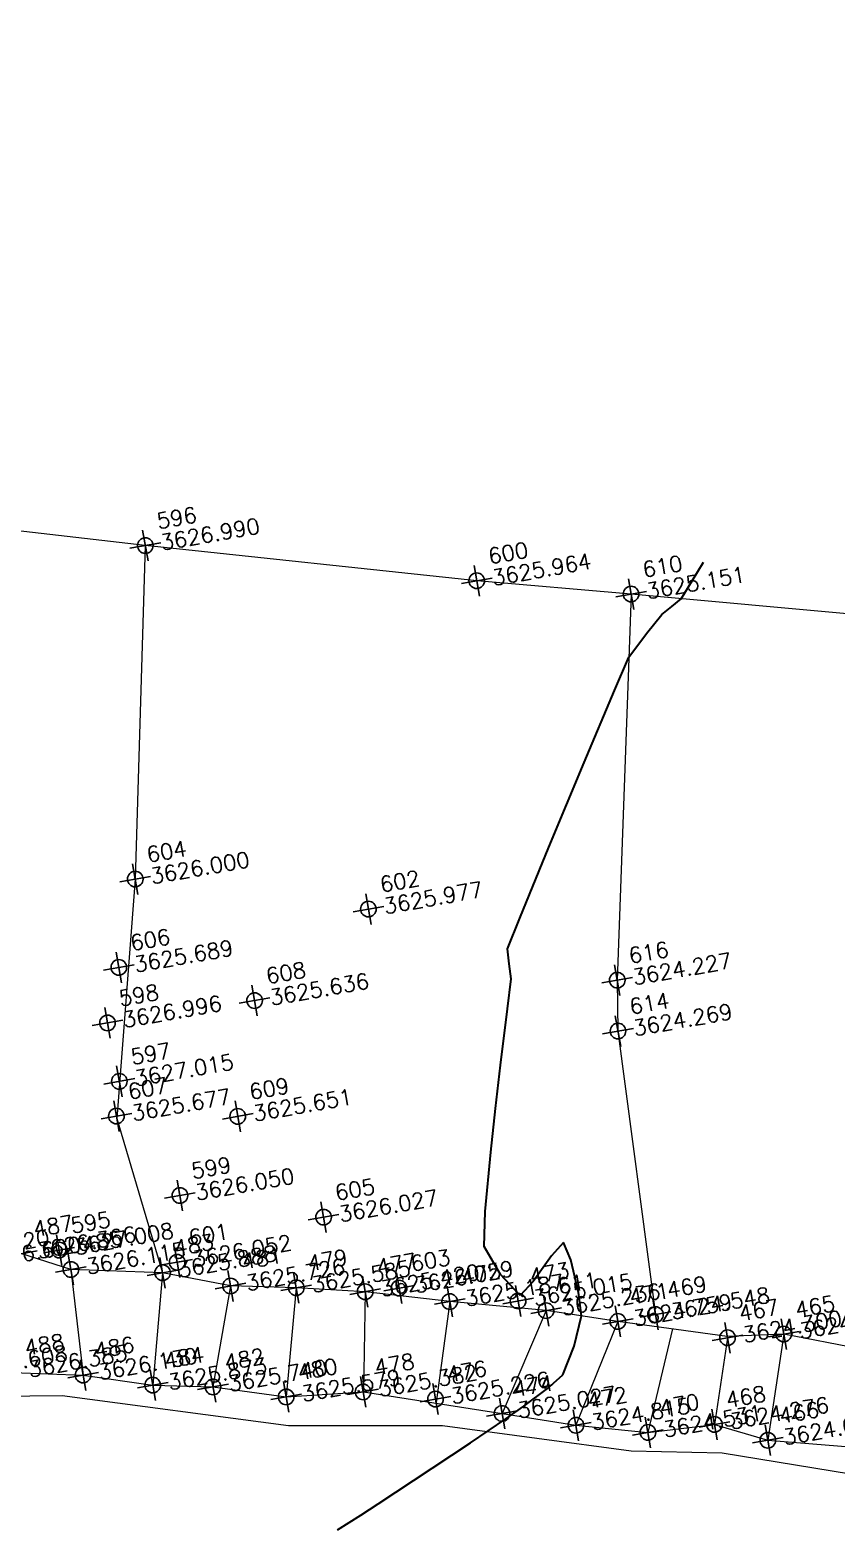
# Model space of a CAD drawing. Header units: millimetres. Extents: x 736950 to 738835, y 8500595 to 8502131.
# Drawn here: x 737860.46 to 737865.63, y 8501302.87 to 8501312.47 of the extents above; entities that cross this region are included whole.
import ezdxf

# ---------------------------------------------------------------- set-up
doc = ezdxf.new("R2010")
doc.units = ezdxf.units.MM
doc.layers.add('CONT-MJR', color=80, linetype='Continuous', lineweight=30)
doc.layers.add('pista', color=251, linetype='Continuous', lineweight=5)
doc.styles.add('5mm', font='arial.ttf', dxfattribs={"height": 3})

msp = doc.modelspace()

# ---------------------------------------------------------------- hatches: boundary and pattern name
at = {"layer": 'pista'}
h = msp.add_hatch(dxfattribs=at)
h.set_pattern_fill('HONEY', color=256, scale=3, angle=9.94991650582834, style=0)
h.set_pattern_definition([(9.94991650582834, (1479841.21072825, -18.49207214638591), (0.4979252195647159, 0.4170677100899267), [0.375, -0.75]), (129.9499165058283, (1479841.21072825, -18.49207214638591), (-0.6101538418184378, 0.222682034283025), [0.3749999999999999, -0.7499999999999998]), (69.94991650582834, (1479841.21072825, -18.49207214638591), (-0.112228622253722, 0.6397497443729518), [-0.75, 0.375])])
h.paths.add_polyline_path([(737744.7999806425, 8501250.923935566), (737743.4751223363, 8501250.754223157), (737756.465848178, 8501242.026572531), (737763.5739612179, 8501242.006896213), (737770.002546867, 8501243.455222024), (737769.8468594846, 8501244.342704736), (737763.4750639071, 8501242.907173423), (737756.7405500773, 8501242.925815564)])
h.paths.add_polyline_path([(737794.2809870465, 8501256.017245878), (737809.7820272583, 8501263.709828075), (737823.391616501, 8501273.483615467), (737837.0791595323, 8501280.557800073), (737851.5530432165, 8501285.77819753), (737870.8510758049, 8501293.050216693, -0.9976846880626209), (737871.0089264096, 8501292.63424804), (737865.2748787645, 8501289.581801567, 0.7845063948290762), (737866.1540430214, 8501286.121818589), (737883.2588851704, 8501291.348365877), (737897.4188924351, 8501296.516943583), (737903.2981396064, 8501301.44146652, -0.5512150924587264), (737904.1219025984, 8501301.177325813), (737906.855912117, 8501297.98174819, 0.5618964424650519), (737910.2738656431, 8501298.536066804), (737914.22079628, 8501308.558674501), (737925.6412323939, 8501300.72656757, 0.340189525830376), (737928.7023693406, 8501300.894137181), (737936.9171069289, 8501306.117412793, -0.358727273887905), (737938.1716059428, 8501305.962964654), (737943.1732157968, 8501301.051021611, 0.3417074120720416), (737946.0555081918, 8501300.709858142), (737955.8779356404, 8501307.072689936), (737971.8320576148, 8501314.464803053), (737988.5677626224, 8501323.411181662), (738023.1375471824, 8501336.282937778), (738044.4246208373, 8501357.728329657), (738061.4456776979, 8501362.208386911), (738078.9085143938, 8501363.070318012), (738112.0997810266, 8501372.051506756), (738118.6561313582, 8501373.365123207), (738128.3493353954, 8501376.976906104), (738155.2251721952, 8501366.826195797), (738176.6167526407, 8501363.543890122), (738193.8053773039, 8501353.328603027), (738204.7313956148, 8501340.877429372), (738207.705198212, 8501335.751671141), (738214.35685511, 8501331.742925933), (738229.9282901662, 8501313.374534177), (738233.5603594936, 8501308.186787868), (738234.53883727, 8501308.358438132), (738230.6417003467, 8501313.924784988), (738214.9478837823, 8501332.43754055), (738208.3676942562, 8501336.403214611), (738205.4657963786, 8501341.405035153), (738194.387784551, 8501354.029418997), (738176.9261677533, 8501364.406946706), (738155.4549153853, 8501367.70147717), (738128.3514754312, 8501377.93815071), (738118.4090486554, 8501374.233504975), (738111.8936108743, 8501372.928085677), (738078.7671659255, 8501363.964436961), (738061.3074614278, 8501363.102660457), (738043.958527311, 8501358.536303693), (738022.6381405202, 8501337.057350922), (737988.196920163, 8501324.233464561), (737971.4304040315, 8501315.270615296), (737955.4419368334, 8501307.862588815), (737945.5806043665, 8501301.47455489, -0.3391433520832071), (737943.8038299843, 8501301.693147572), (737938.8116631231, 8501306.59581691, 0.3560082385246841), (737936.4342009705, 8501306.876887502), (737928.158540546, 8501301.61487459, -0.3502196171718997), (737926.1502499409, 8501301.468794718), (737914.5128481541, 8501309.44969617, 0.4302069892023044), (737913.4330382891, 8501309.014522241), (737909.4507249827, 8501298.90206584, -0.5704007069138802), (737907.5397775185, 8501298.566836312), (737904.9064502402, 8501301.644734057, 0.4931454261128044), (737902.7202336333, 8501302.131411942), (737896.9620044216, 8501297.308254998), (737882.9728831241, 8501292.20205278), (737866.0373022418, 8501287.027224885, -0.7384715771871906), (737865.6977918843, 8501288.787355538), (737871.5108758068, 8501291.881875956, 0.9119586051647783), (737870.5337161538, 8501293.892406015), (737851.2416702455, 8501286.62264278), (737836.7183275839, 8501281.384406622), (737822.9200107896, 8501274.252970394), (737809.3164408724, 8501264.483505804), (737793.8201376351, 8501256.79327439), (737778.9884914039, 8501246.402265295), (737769.846859484, 8501244.34270474), (737770.0025468671, 8501243.455222024), (737779.3594973255, 8501245.563292695)])
h.paths.add_polyline_path([(738260.5182952256, 8501271.251537092), (738234.538837269, 8501308.358438132), (738233.56035949, 8501308.186787868), (738259.6897886079, 8501270.86568047), (738269.3749442189, 8501234.589470252), (738274.5057655985, 8501215.583008338), (738279.7983711922, 8501189.602392923), (738280.7089290785, 8501189.641305126), (738275.382018582, 8501215.790318219), (738270.2441657205, 8501234.822827347)])

# ---------------------------------------------------------------- linework, layer by layer
at = {"linetype": 'Continuous', "extrusion": (0.9849591664230046, 0.172787269436437, 0)}
for points, elevation in [([(8245949.474062788, 0), (8245949.274062788, 0)], 2195681.150162655), ([(8245948.885062789, 0), (8245948.685062788, 0)], 2195683.203162654), ([(8245948.630062788, 0), (8245948.430062787, 0)], 2195684.162162655), ([(8245947.381062787, 0), (8245947.181062788, 0)], 2195680.717162655), ([(8245946.934062786, 0), (8245946.734062787, 0)], 2195682.156162655), ([(8245946.842062786, 0), (8245946.642062784, 0)], 2195680.516162654), ([(8245946.210062788, 0), (8245946.010062788, 0)], 2195683.648162655), ([(8245946.483062787, 0), (8245946.283062789, 0)], 2195681.336162655), ([(8245946.505062787, 0), (8245946.305062789, 0)], 2195680.383162654), ([(8245945.888062784, 0), (8245945.688062786, 0)], 2195683.596162654), ([(8245946.123062789, 0), (8245945.923062788, 0)], 2195680.393162655), ([(8245945.907062787, 0), (8245945.707062789, 0)], 2195680.336162655), ([(8245945.771062788, 0), (8245945.571062787, 0)], 2195681.102162655), ([(8245945.336062787, 0), (8245945.136062788, 0)], 2195680.649162655), ([(8245945.040062787, 0), (8245944.840062787, 0)], 2195681.532162654), ([(8245945.125062784, 0), (8245944.925062787, 0)], 2195679.827162655), ([(8245944.918062788, 0), (8245944.718062789, 0)], 2195680.558162654), ([(8245944.990062786, 0), (8245944.790062785, 0)], 2195679.879162655), ([(8245944.868062787, 0), (8245944.668062787, 0)], 2195680.454162654), ([(8245944.709062786, 0), (8245944.509062788, 0)], 2195680.869162655), ([(8245944.625062786, 0), (8245944.425062786, 0)], 2195681.281162655), ([(8245944.524062787, 0), (8245944.324062788, 0)], 2195681.712162654), ([(8245944.509062787, 0), (8245944.309062789, 0)], 2195681.930162655), ([(8245944.368062787, 0), (8245944.168062788, 0)], 2195682.235162654), ([(8245944.296062787, 0), (8245944.096062788, 0)], 2195682.667162654), ([(8245944.204062788, 0), (8245944.004062787, 0)], 2195682.833162655), ([(8245944.057062787, 0), (8245943.857062788, 0)], 2195683.274162654), ([(8245944.058062785, 0), (8245943.858062788, 0)], 2195683.519162654), ([(8245943.832062786, 0), (8245943.632062786, 0)], 2195683.948162655), ([(8245943.793062789, 0), (8245943.593062787, 0)], 2195684.307162654), ([(8245944.310062787, 0), (8245944.110062787, 0)], 2195679.839162654), ([(8245944.170062787, 0), (8245943.970062787, 0)], 2195680.268162654), ([(8245944.092062786, 0), (8245943.892062788, 0)], 2195680.646162654), ([(8245943.948062786, 0), (8245943.748062789, 0)], 2195681.097162655), ([(8245943.894062787, 0), (8245943.694062788, 0)], 2195681.588162655), ([(8245943.769062785, 0), (8245943.569062787, 0)], 2195682.037162654), ([(8245943.604062788, 0), (8245943.404062789, 0)], 2195682.441162654), ([(8245943.448062787, 0), (8245943.248062788, 0)], 2195682.894162655), ([(8245943.323062786, 0), (8245943.123062789, 0)], 2195683.341162655), ([(8245943.300062787, 0), (8245943.100062787, 0)], 2195683.770162654), ([(8245943.141062786, 0), (8245942.941062787, 0)], 2195684.089162654)]:
    msp.add_lwpolyline(points, dxfattribs=dict(at, elevation=elevation))
at = {"linetype": 'Continuous', "extrusion": (-0.172787269436437, 0.9849591664230046, 0)}
for points, elevation in [([(-2195681.250162655, 0), (-2195681.050162654, 0)], 8245949.374062787), ([(-2195683.303162655, 0), (-2195683.103162655, 0)], 8245948.785062787), ([(-2195684.262162655, 0), (-2195684.062162655, 0)], 8245948.530062789), ([(-2195680.817162654, 0), (-2195680.617162655, 0)], 8245947.281062788), ([(-2195682.256162655, 0), (-2195682.056162655, 0)], 8245946.834062788), ([(-2195680.616162654, 0), (-2195680.416162654, 0)], 8245946.742062788), ([(-2195683.748162654, 0), (-2195683.548162654, 0)], 8245946.110062789), ([(-2195681.436162655, 0), (-2195681.236162655, 0)], 8245946.383062787), ([(-2195680.483162654, 0), (-2195680.283162653, 0)], 8245946.405062787), ([(-2195683.696162655, 0), (-2195683.496162655, 0)], 8245945.788062789), ([(-2195680.493162654, 0), (-2195680.293162654, 0)], 8245946.023062788), ([(-2195680.436162654, 0), (-2195680.236162655, 0)], 8245945.807062788), ([(-2195681.202162655, 0), (-2195681.002162654, 0)], 8245945.671062789), ([(-2195680.749162654, 0), (-2195680.549162654, 0)], 8245945.236062787), ([(-2195681.632162655, 0), (-2195681.432162655, 0)], 8245944.940062787), ([(-2195679.687162654, 0), (-2195679.487162655, 0)], 8245945.04406279), ([(-2195679.927162654, 0), (-2195679.727162655, 0)], 8245945.025062789), ([(-2195679.979162654, 0), (-2195679.779162655, 0)], 8245944.890062787), ([(-2195680.658162654, 0), (-2195680.458162655, 0)], 8245944.81806279), ([(-2195680.554162655, 0), (-2195680.354162654, 0)], 8245944.768062788), ([(-2195680.969162655, 0), (-2195680.769162654, 0)], 8245944.609062787), ([(-2195681.381162654, 0), (-2195681.181162654, 0)], 8245944.525062786), ([(-2195681.812162655, 0), (-2195681.612162654, 0)], 8245944.424062787), ([(-2195682.030162654, 0), (-2195681.830162654, 0)], 8245944.409062788), ([(-2195682.767162655, 0), (-2195682.567162654, 0)], 8245944.196062786), ([(-2195682.335162655, 0), (-2195682.135162654, 0)], 8245944.268062787), ([(-2195682.933162654, 0), (-2195682.733162655, 0)], 8245944.104062786), ([(-2195683.619162655, 0), (-2195683.419162654, 0)], 8245943.958062787), ([(-2195683.374162655, 0), (-2195683.174162655, 0)], 8245943.957062787), ([(-2195684.048162655, 0), (-2195683.848162654, 0)], 8245943.732062788), ([(-2195684.407162656, 0), (-2195684.207162655, 0)], 8245943.693062788), ([(-2195679.939162655, 0), (-2195679.739162655, 0)], 8245944.210062788), ([(-2195680.368162654, 0), (-2195680.168162655, 0)], 8245944.070062787), ([(-2195680.746162655, 0), (-2195680.546162654, 0)], 8245943.992062787), ([(-2195681.197162654, 0), (-2195680.997162654, 0)], 8245943.848062787), ([(-2195681.688162654, 0), (-2195681.488162655, 0)], 8245943.794062789), ([(-2195682.137162655, 0), (-2195681.937162654, 0)], 8245943.669062789), ([(-2195682.541162655, 0), (-2195682.341162655, 0)], 8245943.504062787), ([(-2195682.994162655, 0), (-2195682.794162655, 0)], 8245943.348062787), ([(-2195683.441162655, 0), (-2195683.241162654, 0)], 8245943.223062787), ([(-2195683.870162655, 0), (-2195683.670162655, 0)], 8245943.200062787), ([(-2195684.189162655, 0), (-2195683.989162655, 0)], 8245943.041062788)]:
    msp.add_lwpolyline(points, dxfattribs=dict(at, elevation=elevation))
at = {"linetype": 'Continuous'}
for centre in [(737861.1991395064, 8501309.17233284), (737863.3230323767, 8501308.946924156), (737864.3116689711, 8501308.86146256), (737861.1342959423, 8501307.035996417), (737862.6288880922, 8501306.84436055), (737861.0294514882, 8501306.470373185), (737864.2235451515, 8501306.38904872), (737861.8991486343, 8501306.258458406), (737860.9566812287, 8501306.11546124), (737864.2279647759, 8501306.06290693), (737861.0325355572, 8501305.740934711), (737861.0137149349, 8501305.518334657), (737861.791692725, 8501305.51673526), (737861.4206686849, 8501305.010005388), (737862.3415326606, 8501304.871028634), (737860.6474903642, 8501304.660147868), (737860.7220345221, 8501304.536163317), (737861.3094660897, 8501304.51535098), (737861.4032624793, 8501304.582568815), (737861.7456973195, 8501304.43044919), (737862.1660146269, 8501304.418900974), (737862.8252964488, 8501304.41678465), (737862.6079835418, 8501304.39389141), (737863.1500719998, 8501304.330605524), (737863.5880150432, 8501304.334332563), (737863.7674146936, 8501304.272399006), (737864.4683236231, 8501304.247127036), (737864.2271814146, 8501304.203809196), (737865.2902600724, 8501304.122269226), (737864.9299210283, 8501304.098652003), (737860.8001314986, 8501303.859479595), (737861.2468691989, 8501303.79571105), (737861.6326611708, 8501303.784197822), (737862.5947045847, 8501303.751941515), (737862.1017591215, 8501303.720290761), (737863.0585496591, 8501303.706403105), (737863.484983062, 8501303.613690898), (737863.9581243783, 8501303.538309902), (737864.846521124, 8501303.543897593), (737864.4199995344, 8501303.492425915), (737865.1881962739, 8501303.442408225)]:
    msp.add_circle(centre, 0.05, dxfattribs=at)
at = {"layer": 'CONT-MJR', "elevation": 3625}
for points in [[(737864.7038718051, 8501308.946777098), (737864.7749749817, 8501309.066562597)], [(737864.5721422187, 8501308.780912237), (737864.6338530328, 8501308.832126439)], [(737864.4115282729, 8501308.609770196), (737864.509919422, 8501308.730049916)], [(737864.204808978, 8501308.244898962), (737864.2972677852, 8501308.45742093)], [(737863.5981404906, 8501306.786723442), (737863.7853427212, 8501307.240638798)], [(737863.5435824151, 8501306.397358105), (737863.5303713772, 8501306.49402576)], [(737863.521026627, 8501306.206094725), (737863.5435824151, 8501306.397358105)], [(737863.4762034547, 8501305.843704138), (737863.521026627, 8501306.206094725)], [(737863.3776154127, 8501304.907558715), (737863.4137781744, 8501305.286405627)], [(737863.3696427386, 8501304.683481717), (737863.3776154127, 8501304.907558715)], [(737863.8798136748, 8501304.709379205), (737863.8009368635, 8501304.624546062)], [(737863.9261771071, 8501304.598700635), (737863.8798136748, 8501304.709379205)], [(737863.8009368635, 8501304.624546062), (737863.684085425, 8501304.458636004)], [(737863.684085425, 8501304.458636004), (737863.6008826566, 8501304.369089397)], [(737863.7773660464, 8501303.774147535), (737863.8743208308, 8501303.860890642)], [(737863.5095557828, 8501303.579801343), (737863.6250759566, 8501303.661614895)], [(737863.2821453057, 8501303.426713793), (737863.5095557828, 8501303.579801343)], [(737862.9169396354, 8501303.184184277), (737863.2821453057, 8501303.426713793)], [(737862.6901769877, 8501303.034459116), (737862.9169396354, 8501303.184184277)]]:
    msp.add_lwpolyline(points, dxfattribs=at)
at = {"layer": 'CONT-MJR', "extrusion": (0.8534325612455151, -0.5212032841472897, 0), "elevation": -3801192.378532988}
msp.add_lwpolyline([(7639871.240961133, 3625.000000000013), (7639871.37530175, 3625.000000000013)], dxfattribs=at)
at = {"layer": 'CONT-MJR', "extrusion": (0.6328856182763548, -0.7742453062040197, 0), "elevation": -6115114.544267872}
msp.add_lwpolyline([(5951644.165195459, 3625.000000000003), (5951644.245561198, 3625.000000000003)], dxfattribs=at)
at = {"layer": 'CONT-MJR', "extrusion": (0.8000036812884341, -0.599995091584051, 0), "elevation": -4510449.192389011}
msp.add_lwpolyline([(7243793.018321035, 3625.000000000013), (7243793.208756741, 3625.000000000013)], dxfattribs=at)
at = {"layer": 'CONT-MJR', "extrusion": (0.9220209702215006, -0.3871399365498257, 0), "elevation": -2610869.664511008}
msp.add_lwpolyline([(8124040.676583513, 3625.000000000006), (8124041.177545927, 3625.000000000006)], dxfattribs=at)
at = {"layer": 'CONT-MJR', "extrusion": (0.9233550787360479, -0.3839471299181006, 0), "elevation": -2582742.241983631}
msp.add_lwpolyline([(8133025.899192222, 3625.000000000003), (8133026.486574395, 3625.000000000003)], dxfattribs=at)
at = {"layer": 'CONT-MJR', "extrusion": (0.9278970934927017, -0.3728364036515168, 0), "elevation": -2484935.160591573}
msp.add_lwpolyline([(8163440.056775949, 3625.000000000006), (8163440.26860653, 3625.000000000006)], dxfattribs=at)
at = {"layer": 'CONT-MJR', "extrusion": (0.993271908136501, 0.1158055115565516, 0), "elevation": 1717397.264196002}
msp.add_lwpolyline([(8358660.259380624, 3625.000000000013), (8358660.356172553, 3625.000000000013)], dxfattribs=at)
at = {"layer": 'CONT-MJR', "extrusion": (0.9930982685324492, -0.1172852464628505, 0), "elevation": -264306.8105039264}
msp.add_lwpolyline([(8529172.334992757, 3625.000000000013), (8529172.613309832, 3625.000000000013)], dxfattribs=at)
at = {"layer": 'CONT-MJR', "extrusion": (0.9944262507560525, -0.1054344905961077, 0), "elevation": -162580.0441406823}
msp.add_lwpolyline([(8531717.395654168, 3625.000000000003), (8531717.678130921, 3625.000000000003)], dxfattribs=at)
at = {"layer": 'CONT-MJR', "extrusion": (0.8613085839774371, 0.508082201190695, 0), "elevation": 4954889.650651965}
msp.add_lwpolyline([(6947351.244649943, 3625.000000000009), (6947351.453864326, 3625.000000000009)], dxfattribs=at)
at = {"layer": 'CONT-MJR', "extrusion": (0.9749035267717147, 0.2226277464470068, 0), "elevation": 2611972.428575984}
msp.add_lwpolyline([(8123682.637092397, 3625.000000000003), (8123682.852364499, 3625.000000000003)], dxfattribs=at)
at = {"layer": 'CONT-MJR', "extrusion": (0.731887423294722, 0.6814255642570305, 0), "elevation": 6333039.216220474}
msp.add_lwpolyline([(5719198.628760811, 3625), (5719198.812114386, 3625)], dxfattribs=at)
at = {"layer": 'CONT-MJR', "extrusion": (0.99058063112815, 0.1369306876991276, 0), "elevation": 1895003.217455582}
msp.add_lwpolyline([(8320191.09370118, 3625.000000000003), (8320191.245498536, 3625.000000000003)], dxfattribs=at)
at = {"layer": 'CONT-MJR', "extrusion": (0.9721088527195416, -0.2345301227226397, 0), "elevation": -1276527.804815374}
msp.add_lwpolyline([(8437244.244041648, 3625), (8437244.443146393, 3625)], dxfattribs=at)
at = {"layer": 'CONT-MJR', "extrusion": (0.9280188279265942, -0.3725332938325785, 0), "elevation": -2482267.161352613}
msp.add_lwpolyline([(8164248.904332371, 3625), (8164249.102627325, 3625)], dxfattribs=at)
at = {"layer": 'CONT-MJR', "extrusion": (0.594289965371568, -0.8042508545588627, 0), "elevation": -6398675.786522842}
msp.add_lwpolyline([(5645666.909689538, 3625.000000000007), (5645667.099045992, 3625.000000000007)], dxfattribs=at)
at = {"layer": 'CONT-MJR', "extrusion": (0.5431356043348368, -0.839644993615654, 0), "elevation": -6737317.033947759}
msp.add_lwpolyline([(5236902.943655341, 3625), (5236903.075037422, 3625)], dxfattribs=at)
at = {"layer": 'CONT-MJR', "extrusion": (0.5387503632419574, -0.8424654569219197, 0), "elevation": -6764530.352316748}
msp.add_lwpolyline([(5201703.61785391, 3625.000000000011), (5201703.794890103, 3625.000000000011)], dxfattribs=at)
at = {"layer": 'pista'}
for p, q in [((737860.7220345221, 8501304.536163317), (737860.8001314986, 8501303.859479595)), ((737861.3094660897, 8501304.51535098), (737861.2468691989, 8501303.79571105)), ((737861.7456973195, 8501304.43044919), (737861.6326611708, 8501303.784197822)), ((737862.1660146269, 8501304.418900974), (737862.1017591215, 8501303.720290761)), ((737862.6079835418, 8501304.39389141), (737862.5982583683, 8501303.75256494)), ((737863.1500719998, 8501304.330605524), (737863.0626136183, 8501303.68323685)), ((737863.7674146936, 8501304.272399006), (737863.484983062, 8501303.613690898)), ((737864.2271814146, 8501304.203809196), (737863.9581243783, 8501303.538309902)), ((737864.5777977125, 8501304.155525913), (737864.4199995344, 8501303.492425915)), ((737864.9299210283, 8501304.098652003), (737864.846521124, 8501303.543897593)), ((737865.2902600724, 8501304.122269226), (737865.1881962739, 8501303.442408225)), ((737859.8732892612, 8501303.719874864), (737860.6671551458, 8501303.729513833)), ((737860.6671551458, 8501303.729513833), (737862.1172316171, 8501303.53767207)), ((737862.1172316171, 8501303.53767207), (737863.1029371191, 8501303.53684164)), ((737863.1029371191, 8501303.53684164), (737864.3127554816, 8501303.375720933)), ((737864.3127554816, 8501303.375720933), (737864.895053739, 8501303.361240616)), ((737864.895053739, 8501303.361240616), (737866.8881583473, 8501303.037380526))]:
    msp.add_line(p, q, dxfattribs=at)
for points in [[(737861.1991395064, 8501309.17233284), (737859.0117258753, 8501309.424163353), (737857.8584652804, 8501309.469968777), (737857.8566320674, 8501306.198927097), (737857.8684069364, 8501305.95239409), (737857.9833390028, 8501304.811086673)], [(737864.3116689711, 8501308.86146256), (737863.3230323767, 8501308.946924156), (737861.1991395064, 8501309.17233284), (737861.1342959423, 8501307.035996417), (737861.0162428084, 8501305.50392473), (737861.3094660897, 8501304.51535098)], [(737867.3862866135, 8501308.581506575), (737864.3116689711, 8501308.86146256), (737864.2235451515, 8501306.38904872), (737864.2279647759, 8501306.06290693), (737864.4683236231, 8501304.247127036), (737864.4820805036, 8501304.168707106)], [(737865.7749095949, 8501304.027586384), (737865.2902600724, 8501304.122269226), (737864.92841401, 8501304.107242633), (737864.2271814146, 8501304.203809196), (737863.7674146936, 8501304.272399006), (737863.1500719998, 8501304.330605524), (737862.6079835418, 8501304.39389141), (737862.1660146269, 8501304.418900974), (737861.7456973195, 8501304.43044919), (737861.3094660897, 8501304.51535098), (737860.7220345221, 8501304.536163317), (737860.4078172059, 8501304.637393149)], [(737860.3513196339, 8501303.877197105), (737860.8001314986, 8501303.859479595), (737861.2468691989, 8501303.79571105), (737861.6326611708, 8501303.784197822), (737862.1017591215, 8501303.720290761), (737862.5982583683, 8501303.75256494), (737863.484983062, 8501303.613690898), (737863.9581243783, 8501303.538309902), (737864.4199995344, 8501303.492425915), (737864.846521124, 8501303.543897593), (737865.1881962739, 8501303.442408225), (737865.7399790303, 8501303.399097836)]]:
    msp.add_lwpolyline(points, dxfattribs=at)

# ---------------------------------------------------------------- texts
at = {"color": 2, "char_height": 0.1, "attachment_point": 1, "rotation": 9.94991650582834, "style": '5mm'}
for s, insert, width in [('\\Ftxt.shx;\\W1.0000000000;\\T1.0000000000;\\o\\l596', (737861.264805842, 8501309.376753809), 0.4), ('\\Ftxt.shx;\\W1.0000000000;\\T1.0000000000;\\o\\l600', (737863.3886987122, 8501309.151345124), 0.3666666666666667), ('\\Ftxt.shx;\\W1.0000000000;\\T1.0000000000;\\o\\l610', (737864.3773353066, 8501309.065883527), 0.35), ('\\Ftxt.shx;\\W1.0000000000;\\T1.0000000000;\\o\\l604', (737861.1999622778, 8501307.240417385), 0.3833333333333333), ('\\Ftxt.shx;\\W1.0000000000;\\T1.0000000000;\\o\\l602', (737862.6945544278, 8501307.048781518), 0.3833333333333333), ('\\Ftxt.shx;\\W1.0000000000;\\T1.0000000000;\\o\\l606', (737861.0951178237, 8501306.674794152), 0.3833333333333333), ('\\Ftxt.shx;\\W1.0000000000;\\T1.0000000000;\\o\\l616', (737864.289211487, 8501306.593469689), 0.3666666666666667), ('\\Ftxt.shx;\\W1.0000000000;\\T1.0000000000;\\o\\l608', (737861.9648149698, 8501306.462879375), 0.3833333333333333), ('\\Ftxt.shx;\\W1.0000000000;\\T1.0000000000;\\o\\l598', (737861.0223475642, 8501306.319882207), 0.4), ('\\Ftxt.shx;\\W1.0000000000;\\T1.0000000000;\\o\\l614', (737864.2936311114, 8501306.267327897), 0.3666666666666667), ('\\Ftxt.shx;\\W1.0000000000;\\T1.0000000000;\\o\\l597', (737861.0982018927, 8501305.94535568), 0.4), ('\\Ftxt.shx;\\W1.0000000000;\\T1.0000000000;\\o\\l607', (737861.0793812705, 8501305.722755626), 0.3833333333333333), ('\\Ftxt.shx;\\W1.0000000000;\\T1.0000000000;\\o\\l609', (737861.8573590606, 8501305.721156226), 0.3833333333333333), ('\\Ftxt.shx;\\W1.0000000000;\\T1.0000000000;\\o\\l599', (737861.4863350204, 8501305.214426355), 0.4), ('\\Ftxt.shx;\\W1.0000000000;\\T1.0000000000;\\o\\l605', (737862.4071989962, 8501305.0754496), 0.3833333333333333), ('\\Ftxt.shx;\\W1.0000000000;\\T1.0000000000;\\o\\l487', (737860.4734835414, 8501304.841814116), 0.4), ('\\Ftxt.shx;\\W1.0000000000;\\T1.0000000000;\\o\\l595', (737860.7131566997, 8501304.864568835), 0.4), ('\\Ftxt.shx;\\W1.0000000000;\\T1.0000000000;\\o\\l485', (737860.7877008576, 8501304.740584286), 0.4), ('\\Ftxt.shx;\\W1.0000000000;\\T1.0000000000;\\o\\l483', (737861.3751324252, 8501304.719771948), 0.4), ('\\Ftxt.shx;\\W1.0000000000;\\T1.0000000000;\\o\\l601', (737861.4689288149, 8501304.786989784), 0.35), ('\\Ftxt.shx;\\W1.0000000000;\\T1.0000000000;\\o\\l481', (737861.811363655, 8501304.634870157), 0.3666666666666667), ('\\Ftxt.shx;\\W1.0000000000;\\T1.0000000000;\\o\\l479', (737862.2316809624, 8501304.623321941), 0.4), ('\\Ftxt.shx;\\W1.0000000000;\\T1.0000000000;\\o\\l477', (737862.6736498773, 8501304.59831238), 0.4), ('\\Ftxt.shx;\\W1.0000000000;\\T1.0000000000;\\o\\l603', (737862.8909627843, 8501304.621205619), 0.3833333333333333), ('\\Ftxt.shx;\\W1.0000000000;\\T1.0000000000;\\o\\l475', (737863.2157383353, 8501304.535026493), 0.4), ('\\Ftxt.shx;\\W1.0000000000;\\T1.0000000000;\\o\\l473', (737863.6536813787, 8501304.538753532), 0.4), ('\\Ftxt.shx;\\W1.0000000000;\\T1.0000000000;\\o\\l611', (737863.8330810291, 8501304.476819975), 0.3333333333333333), ('\\Ftxt.shx;\\W1.0000000000;\\T1.0000000000;\\o\\l469', (737864.5339899586, 8501304.451548005), 0.4), ('\\Ftxt.shx;\\W1.0000000000;\\T1.0000000000;\\o\\l471', (737864.2928477501, 8501304.408230163), 0.3666666666666667), ('\\Ftxt.shx;\\W1.0000000000;\\T1.0000000000;\\o\\l465', (737865.355926408, 8501304.326690193), 0.4), ('\\Ftxt.shx;\\W1.0000000000;\\T1.0000000000;\\o\\l467', (737864.9955873638, 8501304.30307297), 0.4), ('\\Ftxt.shx;\\W1.0000000000;\\T1.0000000000;\\o\\l488', (737860.4169859694, 8501304.081618072), 0.4), ('\\Ftxt.shx;\\W1.0000000000;\\T1.0000000000;\\o\\l486', (737860.8657978341, 8501304.063900562), 0.4), ('\\Ftxt.shx;\\W1.0000000000;\\T1.0000000000;\\o\\l484', (737861.3125355344, 8501304.000132017), 0.4), ('\\Ftxt.shx;\\W1.0000000000;\\T1.0000000000;\\o\\l482', (737861.6983275063, 8501303.988618791), 0.4), ('\\Ftxt.shx;\\W1.0000000000;\\T1.0000000000;\\o\\l478', (737862.6603709202, 8501303.956362484), 0.4), ('\\Ftxt.shx;\\W1.0000000000;\\T1.0000000000;\\o\\l480', (737862.167425457, 8501303.924711728), 0.3833333333333333), ('\\Ftxt.shx;\\W1.0000000000;\\T1.0000000000;\\o\\l476', (737863.1242159946, 8501303.910824072), 0.4), ('\\Ftxt.shx;\\W1.0000000000;\\T1.0000000000;\\o\\l474', (737863.5506493975, 8501303.818111865), 0.4), ('\\Ftxt.shx;\\W1.0000000000;\\T1.0000000000;\\o\\l472', (737864.0237907139, 8501303.742730869), 0.4), ('\\Ftxt.shx;\\W1.0000000000;\\T1.0000000000;\\o\\l468', (737864.9121874595, 8501303.74831856), 0.4), ('\\Ftxt.shx;\\W1.0000000000;\\T1.0000000000;\\o\\l470', (737864.4856658699, 8501303.696846884), 0.3833333333333333), ('\\Ftxt.shx;\\W1.0000000000;\\T1.0000000000;\\o\\l466', (737865.2538626094, 8501303.646829192), 0.4)]:
    msp.add_mtext(s, dxfattribs=dict(at, insert=insert, width=width))
at = {"color": 1, "char_height": 0.1, "attachment_point": 1, "rotation": 9.94991650582834, "style": '5mm'}
for s, insert, width in [('\\Ftxt.shx;\\W1.0000000000;\\T1.0000000000;\\o\\l3626.990', (737861.2889960597, 8501309.238859525), 0.8166666666666668), ('\\Ftxt.shx;\\W1.0000000000;\\T1.0000000000;\\o\\l3625.964', (737863.41288893, 8501309.01345084), 0.8333333333333334), ('\\Ftxt.shx;\\W1.0000000000;\\T1.0000000000;\\o\\l3625.151', (737864.4015255244, 8501308.927989243), 0.7666666666666666), ('\\Ftxt.shx;\\W1.0000000000;\\T1.0000000000;\\o\\l3626.000', (737861.2241524956, 8501307.102523101), 0.7833333333333335), ('\\Ftxt.shx;\\W1.0000000000;\\T1.0000000000;\\o\\l3625.977', (737862.7187446456, 8501306.910887234), 0.8333333333333334), ('\\Ftxt.shx;\\W1.0000000000;\\T1.0000000000;\\o\\l3625.689', (737861.1193080415, 8501306.536899868), 0.8333333333333334), ('\\Ftxt.shx;\\W1.0000000000;\\T1.0000000000;\\o\\l3624.227', (737864.3134017049, 8501306.455575405), 0.8333333333333334), ('\\Ftxt.shx;\\W1.0000000000;\\T1.0000000000;\\o\\l3625.636', (737861.9890051876, 8501306.32498509), 0.8333333333333334), ('\\Ftxt.shx;\\W1.0000000000;\\T1.0000000000;\\o\\l3626.996', (737861.0465377821, 8501306.181987925), 0.8333333333333334), ('\\Ftxt.shx;\\W1.0000000000;\\T1.0000000000;\\o\\l3624.269', (737864.3178213292, 8501306.129433613), 0.8333333333333334), ('\\Ftxt.shx;\\W1.0000000000;\\T1.0000000000;\\o\\l3627.015', (737861.1223921105, 8501305.807461396), 0.7833333333333333), ('\\Ftxt.shx;\\W1.0000000000;\\T1.0000000000;\\o\\l3625.677', (737861.1035714883, 8501305.584861342), 0.8333333333333334), ('\\Ftxt.shx;\\W1.0000000000;\\T1.0000000000;\\o\\l3625.651', (737861.8815492784, 8501305.583261942), 0.7999999999999999), ('\\Ftxt.shx;\\W1.0000000000;\\T1.0000000000;\\o\\l3626.050', (737861.5105252382, 8501305.076532071), 0.8000000000000002), ('\\Ftxt.shx;\\W1.0000000000;\\T1.0000000000;\\o\\l3626.027', (737862.431389214, 8501304.937555317), 0.8166666666666668), ('\\Ftxt.shx;\\W1.0000000000;\\T1.0000000000;\\o\\l3627.008', (737860.7373469175, 8501304.726674551), 0.8000000000000002), ('\\Ftxt.shx;\\W1.0000000000;\\T1.0000000000;\\o\\l3626.720', (737859.9420022134, 8501304.682585983), 0.8166666666666668), ('\\Ftxt.shx;\\W1.0000000000;\\T1.0000000000;\\o\\l3626.600', (737860.1436068212, 8501304.638761537), 0.8000000000000002), ('\\Ftxt.shx;\\W1.0000000000;\\T1.0000000000;\\o\\l3626.366', (737860.4976737592, 8501304.703919832), 0.8333333333333334), ('\\Ftxt.shx;\\W1.0000000000;\\T1.0000000000;\\o\\l3626.052', (737861.4931190327, 8501304.6490955), 0.8166666666666668), ('\\Ftxt.shx;\\W1.0000000000;\\T1.0000000000;\\o\\l3626.115', (737860.8118910755, 8501304.602690002), 0.7666666666666666), ('\\Ftxt.shx;\\W1.0000000000;\\T1.0000000000;\\o\\l3625.888', (737861.3993226431, 8501304.581877664), 0.8333333333333334), ('\\Ftxt.shx;\\W1.0000000000;\\T1.0000000000;\\o\\l3625.726', (737861.8355538729, 8501304.496975875), 0.8333333333333334), ('\\Ftxt.shx;\\W1.0000000000;\\T1.0000000000;\\o\\l3625.585', (737862.2558711802, 8501304.485427657), 0.8333333333333334), ('\\Ftxt.shx;\\W1.0000000000;\\T1.0000000000;\\o\\l3625.420', (737862.697840095, 8501304.460418096), 0.8166666666666668), ('\\Ftxt.shx;\\W1.0000000000;\\T1.0000000000;\\o\\l3626.029', (737862.9151530021, 8501304.483311335), 0.8166666666666668), ('\\Ftxt.shx;\\W1.0000000000;\\T1.0000000000;\\o\\l3625.187', (737863.2399285531, 8501304.397132209), 0.7999999999999999), ('\\Ftxt.shx;\\W1.0000000000;\\T1.0000000000;\\o\\l3625.015', (737863.6778715965, 8501304.400859248), 0.7833333333333333), ('\\Ftxt.shx;\\W1.0000000000;\\T1.0000000000;\\o\\l3625.236', (737863.857271247, 8501304.338925691), 0.8333333333333334), ('\\Ftxt.shx;\\W1.0000000000;\\T1.0000000000;\\o\\l3624.759', (737864.317037968, 8501304.27033588), 0.8333333333333334), ('\\Ftxt.shx;\\W1.0000000000;\\T1.0000000000;\\o\\l3624.548', (737864.5581801764, 8501304.31365372), 0.8333333333333334), ('\\Ftxt.shx;\\W1.0000000000;\\T1.0000000000;\\o\\l3624.300', (737865.0197775817, 8501304.165178686), 0.8000000000000002), ('\\Ftxt.shx;\\W1.0000000000;\\T1.0000000000;\\o\\l3624.088', (737865.3801166258, 8501304.18879591), 0.8166666666666668), ('\\Ftxt.shx;\\W1.0000000000;\\T1.0000000000;\\o\\l3626.608', (737860.0576304499, 8501303.942432547), 0.8166666666666668), ('\\Ftxt.shx;\\W1.0000000000;\\T1.0000000000;\\o\\l3626.385', (737860.4411761872, 8501303.943723788), 0.8333333333333334), ('\\Ftxt.shx;\\W1.0000000000;\\T1.0000000000;\\o\\l3626.130', (737860.889988052, 8501303.926006278), 0.7833333333333333), ('\\Ftxt.shx;\\W1.0000000000;\\T1.0000000000;\\o\\l3625.873', (737861.3367257522, 8501303.862237733), 0.8333333333333334), ('\\Ftxt.shx;\\W1.0000000000;\\T1.0000000000;\\o\\l3625.740', (737861.722517724, 8501303.850724507), 0.8166666666666668), ('\\Ftxt.shx;\\W1.0000000000;\\T1.0000000000;\\o\\l3625.579', (737862.1916156749, 8501303.786817446), 0.8333333333333334), ('\\Ftxt.shx;\\W1.0000000000;\\T1.0000000000;\\o\\l3625.382', (737862.684561138, 8501303.8184682), 0.8333333333333334), ('\\Ftxt.shx;\\W1.0000000000;\\T1.0000000000;\\o\\l3625.226', (737863.1484062125, 8501303.772929788), 0.8333333333333334), ('\\Ftxt.shx;\\W1.0000000000;\\T1.0000000000;\\o\\l3625.027', (737863.5748396153, 8501303.680217583), 0.8166666666666668), ('\\Ftxt.shx;\\W1.0000000000;\\T1.0000000000;\\o\\l3624.815', (737864.0479809316, 8501303.604836585), 0.7999999999999999), ('\\Ftxt.shx;\\W1.0000000000;\\T1.0000000000;\\o\\l3624.276', (737864.9363776774, 8501303.610424276), 0.8333333333333334), ('\\Ftxt.shx;\\W1.0000000000;\\T1.0000000000;\\o\\l3624.531', (737864.5098560877, 8501303.5589526), 0.7999999999999999), ('\\Ftxt.shx;\\W1.0000000000;\\T1.0000000000;\\o\\l3624.075', (737865.2780528272, 8501303.508934908), 0.8166666666666668)]:
    msp.add_mtext(s, dxfattribs=dict(at, insert=insert, width=width))

doc.saveas('drawing.dxf')
